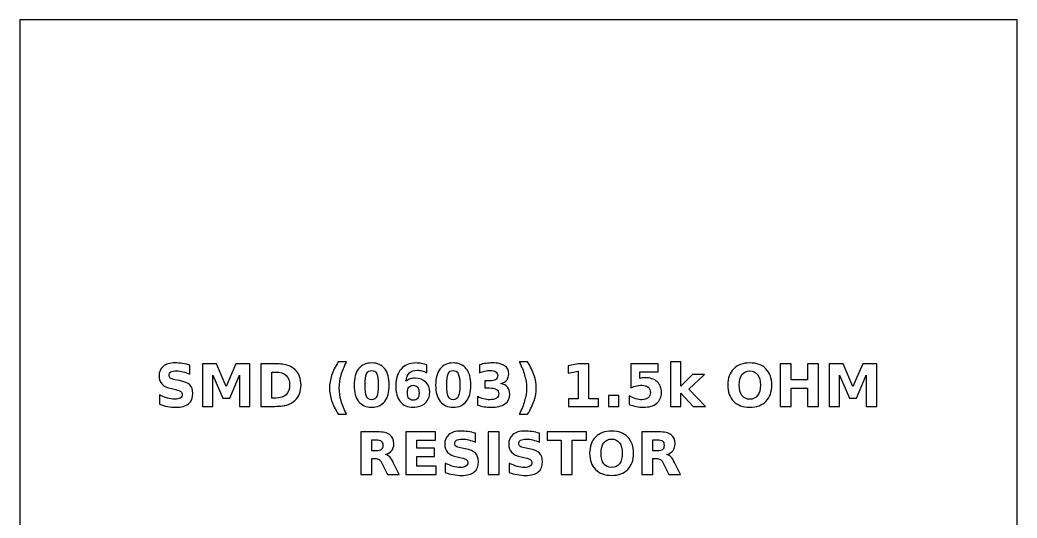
# Model space of a CAD drawing. Header units: centimetres. Extents: x -11.7 to -9.3, y -16.05 to -13.65.
# Drawn here: x -11.7 to -9.3, y -14.85 to -13.65 of the extents above; entities that cross this region are included whole.
import ezdxf

# ---------------------------------------------------------------- set-up
doc = ezdxf.new("R2010")
doc.units = ezdxf.units.CM
doc.header["$MEASUREMENT"] = 0
doc.layers.add('Layer 1', color=7, linetype='Continuous')

msp = doc.modelspace()

# ---------------------------------------------------------------- linework, layer by layer
at = {"layer": 'Layer 1', "color": 7}
msp.add_lwpolyline([(-11.7, -16.05), (-9.3, -16.05), (-9.3, -13.65), (-11.7, -13.65), (-11.7, -16.05)], close=True, dxfattribs=at)
at = {"layer": 'Layer 1', "color": 250}
for points, knots in [([(-11.29076, -14.48139), (-11.29076, -14.48139), (-11.29076, -14.50314), (-11.29076, -14.50314), (-11.29076, -14.50314), (-11.29641, -14.50062), (-11.30193, -14.49872), (-11.30729, -14.49743), (-11.30729, -14.49743), (-11.31268, -14.49613), (-11.31776, -14.4955), (-11.32253, -14.4955), (-11.32253, -14.4955), (-11.32886, -14.4955), (-11.33356, -14.49637), (-11.3366, -14.49811), (-11.3366, -14.49811), (-11.33963, -14.49987), (-11.34114, -14.50258), (-11.34114, -14.50625), (-11.34114, -14.50625), (-11.34114, -14.509), (-11.34013, -14.51116), (-11.33808, -14.51269), (-11.33808, -14.51269), (-11.33603, -14.51422), (-11.33232, -14.51556), (-11.32693, -14.51666), (-11.32693, -14.51666), (-11.32693, -14.51666), (-11.31564, -14.51892), (-11.31564, -14.51892), (-11.31564, -14.51892), (-11.30419, -14.52123), (-11.29608, -14.52471), (-11.29126, -14.52941), (-11.29126, -14.52941), (-11.28643, -14.53409), (-11.28401, -14.54075), (-11.28401, -14.54938), (-11.28401, -14.54938), (-11.28401, -14.56074), (-11.28737, -14.56918), (-11.2941, -14.57471), (-11.2941, -14.57471), (-11.30083, -14.58023), (-11.3111, -14.58301), (-11.32493, -14.58301), (-11.32493, -14.58301), (-11.33147, -14.58301), (-11.33801, -14.5824), (-11.34457, -14.58115), (-11.34457, -14.58115), (-11.35113, -14.5799), (-11.35772, -14.57807), (-11.36428, -14.57565), (-11.36428, -14.57565), (-11.36428, -14.57565), (-11.36428, -14.55326), (-11.36428, -14.55326), (-11.36428, -14.55326), (-11.35772, -14.55674), (-11.35137, -14.55937), (-11.34523, -14.56114), (-11.34523, -14.56114), (-11.33909, -14.5629), (-11.33319, -14.56379), (-11.3275, -14.56379), (-11.3275, -14.56379), (-11.32171, -14.56379), (-11.31727, -14.56283), (-11.31419, -14.5609), (-11.31419, -14.5609), (-11.3111, -14.55897), (-11.30958, -14.55622), (-11.30958, -14.55262), (-11.30958, -14.55262), (-11.30958, -14.54942), (-11.31061, -14.54693), (-11.3127, -14.54519), (-11.3127, -14.54519), (-11.3148, -14.54345), (-11.31896, -14.54188), (-11.32522, -14.54051), (-11.32522, -14.54051), (-11.32522, -14.54051), (-11.33549, -14.53823), (-11.33549, -14.53823), (-11.33549, -14.53823), (-11.34577, -14.53602), (-11.3533, -14.53252), (-11.35805, -14.52769), (-11.35805, -14.52769), (-11.3628, -14.52287), (-11.36517, -14.51636), (-11.36517, -14.5082), (-11.36517, -14.5082), (-11.36517, -14.49794), (-11.36186, -14.49006), (-11.35525, -14.48456), (-11.35525, -14.48456), (-11.34864, -14.47903), (-11.33914, -14.47628), (-11.32672, -14.47628), (-11.32672, -14.47628), (-11.32108, -14.47628), (-11.31527, -14.47671), (-11.30929, -14.47755), (-11.30929, -14.47755), (-11.30332, -14.4784), (-11.29714, -14.47967), (-11.29076, -14.48139)], [0, 0, 0, 0, 0.0357143, 0.0357143, 0.0357143, 0.0357143, 0.0714286, 0.0714286, 0.0714286, 0.0714286, 0.1071429, 0.1071429, 0.1071429, 0.1071429, 0.1428571, 0.1428571, 0.1428571, 0.1428571, 0.1785714, 0.1785714, 0.1785714, 0.1785714, 0.2142857, 0.2142857, 0.2142857, 0.2142857, 0.25, 0.25, 0.25, 0.25, 0.2857143, 0.2857143, 0.2857143, 0.2857143, 0.3214286, 0.3214286, 0.3214286, 0.3214286, 0.3571429, 0.3571429, 0.3571429, 0.3571429, 0.3928571, 0.3928571, 0.3928571, 0.3928571, 0.4285714, 0.4285714, 0.4285714, 0.4285714, 0.4642857, 0.4642857, 0.4642857, 0.4642857, 0.5, 0.5, 0.5, 0.5, 0.5357143, 0.5357143, 0.5357143, 0.5357143, 0.5714286, 0.5714286, 0.5714286, 0.5714286, 0.6071429, 0.6071429, 0.6071429, 0.6071429, 0.6428571, 0.6428571, 0.6428571, 0.6428571, 0.6785714, 0.6785714, 0.6785714, 0.6785714, 0.7142857, 0.7142857, 0.7142857, 0.7142857, 0.75, 0.75, 0.75, 0.75, 0.7857143, 0.7857143, 0.7857143, 0.7857143, 0.8214286, 0.8214286, 0.8214286, 0.8214286, 0.8571429, 0.8571429, 0.8571429, 0.8571429, 0.8928571, 0.8928571, 0.8928571, 0.8928571, 0.9285714, 0.9285714, 0.9285714, 0.9285714, 0.9642857, 0.9642857, 0.9642857, 0.9642857, 1, 1, 1, 1]), ([(-11.26073, -14.47814), (-11.26073, -14.47814), (-11.22698, -14.47814), (-11.22698, -14.47814), (-11.22698, -14.47814), (-11.22698, -14.47814), (-11.20353, -14.5332), (-11.20353, -14.5332), (-11.20353, -14.5332), (-11.20353, -14.5332), (-11.17997, -14.47814), (-11.17997, -14.47814), (-11.17997, -14.47814), (-11.17997, -14.47814), (-11.14629, -14.47814), (-11.14629, -14.47814), (-11.14629, -14.47814), (-11.14629, -14.47814), (-11.14629, -14.58101), (-11.14629, -14.58101), (-11.14629, -14.58101), (-11.14629, -14.58101), (-11.17136, -14.58101), (-11.17136, -14.58101), (-11.17136, -14.58101), (-11.17136, -14.58101), (-11.17136, -14.50577), (-11.17136, -14.50577), (-11.17136, -14.50577), (-11.17136, -14.50577), (-11.19507, -14.56123), (-11.19507, -14.56123), (-11.19507, -14.56123), (-11.19507, -14.56123), (-11.21188, -14.56123), (-11.21188, -14.56123), (-11.21188, -14.56123), (-11.21188, -14.56123), (-11.23559, -14.50577), (-11.23559, -14.50577), (-11.23559, -14.50577), (-11.23559, -14.50577), (-11.23559, -14.58101), (-11.23559, -14.58101), (-11.23559, -14.58101), (-11.23559, -14.58101), (-11.26073, -14.58101), (-11.26073, -14.58101), (-11.26073, -14.58101), (-11.26073, -14.58101), (-11.26073, -14.47814), (-11.26073, -14.47814)], [0, 0, 0, 0, 0.0769231, 0.0769231, 0.0769231, 0.0769231, 0.1538462, 0.1538462, 0.1538462, 0.1538462, 0.2307692, 0.2307692, 0.2307692, 0.2307692, 0.3076923, 0.3076923, 0.3076923, 0.3076923, 0.3846154, 0.3846154, 0.3846154, 0.3846154, 0.4615385, 0.4615385, 0.4615385, 0.4615385, 0.5384615, 0.5384615, 0.5384615, 0.5384615, 0.6153846, 0.6153846, 0.6153846, 0.6153846, 0.6923077, 0.6923077, 0.6923077, 0.6923077, 0.7692308, 0.7692308, 0.7692308, 0.7692308, 0.8461538, 0.8461538, 0.8461538, 0.8461538, 0.9230769, 0.9230769, 0.9230769, 0.9230769, 1, 1, 1, 1]), ([(-11.1203, -14.47814), (-11.1203, -14.47814), (-11.09231, -14.47814), (-11.09231, -14.47814), (-11.09231, -14.47814), (-11.0767, -14.47814), (-11.06508, -14.47925), (-11.05744, -14.48148), (-11.05744, -14.48148), (-11.04979, -14.48371), (-11.04323, -14.48748), (-11.03775, -14.49282), (-11.03775, -14.49282), (-11.03293, -14.49745), (-11.02936, -14.50281), (-11.027, -14.50888), (-11.027, -14.50888), (-11.02468, -14.51492), (-11.0235, -14.52179), (-11.0235, -14.52948), (-11.0235, -14.52948), (-11.0235, -14.53724), (-11.02468, -14.54416), (-11.027, -14.55025), (-11.027, -14.55025), (-11.02936, -14.55634), (-11.03293, -14.5617), (-11.03775, -14.56633), (-11.03775, -14.56633), (-11.04328, -14.57167), (-11.04989, -14.57544), (-11.0576, -14.57767), (-11.0576, -14.57767), (-11.06532, -14.5799), (-11.07689, -14.58101), (-11.09231, -14.58101), (-11.09231, -14.58101), (-11.09231, -14.58101), (-11.1203, -14.58101), (-11.1203, -14.58101), (-11.1203, -14.58101), (-11.1203, -14.58101), (-11.1203, -14.47814), (-11.1203, -14.47814)], [0, 0, 0, 0, 0.0909091, 0.0909091, 0.0909091, 0.0909091, 0.1818182, 0.1818182, 0.1818182, 0.1818182, 0.2727273, 0.2727273, 0.2727273, 0.2727273, 0.3636364, 0.3636364, 0.3636364, 0.3636364, 0.4545455, 0.4545455, 0.4545455, 0.4545455, 0.5454545, 0.5454545, 0.5454545, 0.5454545, 0.6363636, 0.6363636, 0.6363636, 0.6363636, 0.7272727, 0.7272727, 0.7272727, 0.7272727, 0.8181818, 0.8181818, 0.8181818, 0.8181818, 0.9090909, 0.9090909, 0.9090909, 0.9090909, 1, 1, 1, 1]), ([(-10.91381, -14.59961), (-10.91381, -14.59961), (-10.93427, -14.59961), (-10.93427, -14.59961), (-10.93427, -14.59961), (-10.9413, -14.58828), (-10.9465, -14.57748), (-10.94984, -14.56725), (-10.94984, -14.56725), (-10.9532, -14.55704), (-10.95487, -14.54691), (-10.95487, -14.53684), (-10.95487, -14.53684), (-10.95487, -14.52678), (-10.95318, -14.51659), (-10.94982, -14.50629), (-10.94982, -14.50629), (-10.94643, -14.49597), (-10.94126, -14.4852), (-10.93427, -14.47393), (-10.93427, -14.47393), (-10.93427, -14.47393), (-10.91381, -14.47393), (-10.91381, -14.47393), (-10.91381, -14.47393), (-10.91969, -14.48482), (-10.92409, -14.49547), (-10.92703, -14.50587), (-10.92703, -14.50587), (-10.92997, -14.51626), (-10.93145, -14.52654), (-10.93145, -14.5367), (-10.93145, -14.5367), (-10.93145, -14.54686), (-10.92999, -14.55714), (-10.92708, -14.56758), (-10.92708, -14.56758), (-10.92416, -14.578), (-10.91974, -14.58868), (-10.91381, -14.59961)], [0, 0, 0, 0, 0.1, 0.1, 0.1, 0.1, 0.2, 0.2, 0.2, 0.2, 0.3, 0.3, 0.3, 0.3, 0.4, 0.4, 0.4, 0.4, 0.5, 0.5, 0.5, 0.5, 0.6, 0.6, 0.6, 0.6, 0.7, 0.7, 0.7, 0.7, 0.8, 0.8, 0.8, 0.8, 0.9, 0.9, 0.9, 0.9, 1, 1, 1, 1]), ([(-10.81108, -14.52967), (-10.81108, -14.54672), (-10.81475, -14.55987), (-10.82211, -14.56913), (-10.82211, -14.56913), (-10.82945, -14.57838), (-10.83989, -14.58301), (-10.85339, -14.58301), (-10.85339, -14.58301), (-10.86694, -14.58301), (-10.8774, -14.57838), (-10.88474, -14.56913), (-10.88474, -14.56913), (-10.8921, -14.55987), (-10.89577, -14.54672), (-10.89577, -14.52967), (-10.89577, -14.52967), (-10.89577, -14.5126), (-10.8921, -14.49942), (-10.88474, -14.49016), (-10.88474, -14.49016), (-10.8774, -14.48092), (-10.86694, -14.47628), (-10.85339, -14.47628), (-10.85339, -14.47628), (-10.83989, -14.47628), (-10.82945, -14.48092), (-10.82211, -14.49016), (-10.82211, -14.49016), (-10.81475, -14.49942), (-10.81108, -14.5126), (-10.81108, -14.52967)], [0, 0, 0, 0, 0.125, 0.125, 0.125, 0.125, 0.25, 0.25, 0.25, 0.25, 0.375, 0.375, 0.375, 0.375, 0.5, 0.5, 0.5, 0.5, 0.625, 0.625, 0.625, 0.625, 0.75, 0.75, 0.75, 0.75, 0.875, 0.875, 0.875, 0.875, 1, 1, 1, 1]), ([(-10.83761, -14.52948), (-10.83761, -14.51662), (-10.83881, -14.50756), (-10.84123, -14.50229), (-10.84123, -14.50229), (-10.84363, -14.49705), (-10.8477, -14.49442), (-10.85339, -14.49442), (-10.85339, -14.49442), (-10.85908, -14.49442), (-10.86315, -14.49705), (-10.8656, -14.50229), (-10.8656, -14.50229), (-10.86802, -14.50756), (-10.86924, -14.51662), (-10.86924, -14.52948), (-10.86924, -14.52948), (-10.86924, -14.54246), (-10.86802, -14.55164), (-10.8656, -14.55695), (-10.8656, -14.55695), (-10.86315, -14.56229), (-10.85908, -14.56495), (-10.85339, -14.56495), (-10.85339, -14.56495), (-10.84775, -14.56495), (-10.8437, -14.56229), (-10.84125, -14.55695), (-10.84125, -14.55695), (-10.83883, -14.55164), (-10.83761, -14.54246), (-10.83761, -14.52948)], [0, 0, 0, 0, 0.125, 0.125, 0.125, 0.125, 0.25, 0.25, 0.25, 0.25, 0.375, 0.375, 0.375, 0.375, 0.5, 0.5, 0.5, 0.5, 0.625, 0.625, 0.625, 0.625, 0.75, 0.75, 0.75, 0.75, 0.875, 0.875, 0.875, 0.875, 1, 1, 1, 1]), ([(-10.72049, -14.48082), (-10.72049, -14.48082), (-10.72049, -14.49985), (-10.72049, -14.49985), (-10.72049, -14.49985), (-10.72486, -14.49778), (-10.72895, -14.49625), (-10.73281, -14.49526), (-10.73281, -14.49526), (-10.73667, -14.49427), (-10.74045, -14.49378), (-10.74412, -14.49378), (-10.74412, -14.49378), (-10.75203, -14.49378), (-10.75816, -14.49597), (-10.76258, -14.50037), (-10.76258, -14.50037), (-10.76698, -14.50474), (-10.76957, -14.51125), (-10.7703, -14.51989), (-10.7703, -14.51989), (-10.76727, -14.51765), (-10.76397, -14.51596), (-10.76044, -14.51483), (-10.76044, -14.51483), (-10.75692, -14.5137), (-10.75306, -14.51314), (-10.74887, -14.51314), (-10.74887, -14.51314), (-10.73836, -14.51314), (-10.72987, -14.51622), (-10.72343, -14.52238), (-10.72343, -14.52238), (-10.71696, -14.52852), (-10.71374, -14.53658), (-10.71374, -14.54656), (-10.71374, -14.54656), (-10.71374, -14.55759), (-10.71734, -14.56641), (-10.72456, -14.57306), (-10.72456, -14.57306), (-10.73175, -14.57969), (-10.74144, -14.58301), (-10.75355, -14.58301), (-10.75355, -14.58301), (-10.76691, -14.58301), (-10.77726, -14.57849), (-10.7846, -14.56946), (-10.7846, -14.56946), (-10.79191, -14.56045), (-10.79558, -14.54764), (-10.79558, -14.53106), (-10.79558, -14.53106), (-10.79558, -14.51408), (-10.7913, -14.50072), (-10.78274, -14.49101), (-10.78274, -14.49101), (-10.77416, -14.48129), (-10.76242, -14.47642), (-10.74749, -14.47642), (-10.74749, -14.47642), (-10.74276, -14.47642), (-10.73817, -14.4768), (-10.7337, -14.47753), (-10.7337, -14.47753), (-10.72926, -14.47826), (-10.72486, -14.47936), (-10.72049, -14.48082)], [0, 0, 0, 0, 0.0588235, 0.0588235, 0.0588235, 0.0588235, 0.1176471, 0.1176471, 0.1176471, 0.1176471, 0.1764706, 0.1764706, 0.1764706, 0.1764706, 0.2352941, 0.2352941, 0.2352941, 0.2352941, 0.2941176, 0.2941176, 0.2941176, 0.2941176, 0.3529412, 0.3529412, 0.3529412, 0.3529412, 0.4117647, 0.4117647, 0.4117647, 0.4117647, 0.4705882, 0.4705882, 0.4705882, 0.4705882, 0.5294118, 0.5294118, 0.5294118, 0.5294118, 0.5882353, 0.5882353, 0.5882353, 0.5882353, 0.6470588, 0.6470588, 0.6470588, 0.6470588, 0.7058824, 0.7058824, 0.7058824, 0.7058824, 0.7647059, 0.7647059, 0.7647059, 0.7647059, 0.8235294, 0.8235294, 0.8235294, 0.8235294, 0.8823529, 0.8823529, 0.8823529, 0.8823529, 0.9411765, 0.9411765, 0.9411765, 0.9411765, 1, 1, 1, 1]), ([(-10.6147, -14.52967), (-10.6147, -14.54672), (-10.61837, -14.55987), (-10.62573, -14.56913), (-10.62573, -14.56913), (-10.63307, -14.57838), (-10.64351, -14.58301), (-10.65701, -14.58301), (-10.65701, -14.58301), (-10.67056, -14.58301), (-10.68102, -14.57838), (-10.68836, -14.56913), (-10.68836, -14.56913), (-10.69572, -14.55987), (-10.69939, -14.54672), (-10.69939, -14.52967), (-10.69939, -14.52967), (-10.69939, -14.5126), (-10.69572, -14.49942), (-10.68836, -14.49016), (-10.68836, -14.49016), (-10.68102, -14.48092), (-10.67056, -14.47628), (-10.65701, -14.47628), (-10.65701, -14.47628), (-10.64351, -14.47628), (-10.63307, -14.48092), (-10.62573, -14.49016), (-10.62573, -14.49016), (-10.61837, -14.49942), (-10.6147, -14.5126), (-10.6147, -14.52967)], [0, 0, 0, 0, 0.125, 0.125, 0.125, 0.125, 0.25, 0.25, 0.25, 0.25, 0.375, 0.375, 0.375, 0.375, 0.5, 0.5, 0.5, 0.5, 0.625, 0.625, 0.625, 0.625, 0.75, 0.75, 0.75, 0.75, 0.875, 0.875, 0.875, 0.875, 1, 1, 1, 1]), ([(-10.64123, -14.52948), (-10.64123, -14.51662), (-10.64243, -14.50756), (-10.64485, -14.50229), (-10.64485, -14.50229), (-10.64725, -14.49705), (-10.65132, -14.49442), (-10.65701, -14.49442), (-10.65701, -14.49442), (-10.6627, -14.49442), (-10.66677, -14.49705), (-10.66922, -14.50229), (-10.66922, -14.50229), (-10.67164, -14.50756), (-10.67286, -14.51662), (-10.67286, -14.52948), (-10.67286, -14.52948), (-10.67286, -14.54246), (-10.67164, -14.55164), (-10.66922, -14.55695), (-10.66922, -14.55695), (-10.66677, -14.56229), (-10.6627, -14.56495), (-10.65701, -14.56495), (-10.65701, -14.56495), (-10.65137, -14.56495), (-10.64732, -14.56229), (-10.64487, -14.55695), (-10.64487, -14.55695), (-10.64245, -14.55164), (-10.64123, -14.54246), (-10.64123, -14.52948)], [0, 0, 0, 0, 0.125, 0.125, 0.125, 0.125, 0.25, 0.25, 0.25, 0.25, 0.375, 0.375, 0.375, 0.375, 0.5, 0.5, 0.5, 0.5, 0.625, 0.625, 0.625, 0.625, 0.75, 0.75, 0.75, 0.75, 0.875, 0.875, 0.875, 0.875, 1, 1, 1, 1]), ([(-10.54222, -14.52553), (-10.5353, -14.52732), (-10.53001, -14.53045), (-10.52641, -14.53487), (-10.52641, -14.53487), (-10.52281, -14.53931), (-10.521, -14.54493), (-10.521, -14.55178), (-10.521, -14.55178), (-10.521, -14.56198), (-10.52491, -14.56974), (-10.53271, -14.57506), (-10.53271, -14.57506), (-10.54052, -14.58035), (-10.55191, -14.58301), (-10.56689, -14.58301), (-10.56689, -14.58301), (-10.57218, -14.58301), (-10.57747, -14.58259), (-10.58279, -14.58174), (-10.58279, -14.58174), (-10.58808, -14.58089), (-10.59332, -14.5796), (-10.59852, -14.57791), (-10.59852, -14.57791), (-10.59852, -14.57791), (-10.59852, -14.55744), (-10.59852, -14.55744), (-10.59852, -14.55744), (-10.59356, -14.55991), (-10.58864, -14.5618), (-10.58375, -14.56307), (-10.58375, -14.56307), (-10.57886, -14.56431), (-10.57404, -14.56495), (-10.56931, -14.56495), (-10.56931, -14.56495), (-10.56228, -14.56495), (-10.55689, -14.56372), (-10.55315, -14.5613), (-10.55315, -14.5613), (-10.54941, -14.55886), (-10.54753, -14.55538), (-10.54753, -14.55081), (-10.54753, -14.55081), (-10.54753, -14.54613), (-10.54946, -14.54258), (-10.55329, -14.54018), (-10.55329, -14.54018), (-10.55713, -14.53776), (-10.56279, -14.53656), (-10.57027, -14.53656), (-10.57027, -14.53656), (-10.57027, -14.53656), (-10.58088, -14.53656), (-10.58088, -14.53656), (-10.58088, -14.53656), (-10.58088, -14.53656), (-10.58088, -14.51946), (-10.58088, -14.51946), (-10.58088, -14.51946), (-10.58088, -14.51946), (-10.56973, -14.51946), (-10.56973, -14.51946), (-10.56973, -14.51946), (-10.56305, -14.51946), (-10.55811, -14.51843), (-10.55485, -14.51633), (-10.55485, -14.51633), (-10.55158, -14.51424), (-10.54995, -14.51107), (-10.54995, -14.50681), (-10.54995, -14.50681), (-10.54995, -14.50286), (-10.55153, -14.4998), (-10.5547, -14.49766), (-10.5547, -14.49766), (-10.55788, -14.4955), (-10.56235, -14.49442), (-10.56813, -14.49442), (-10.56813, -14.49442), (-10.57241, -14.49442), (-10.57672, -14.49489), (-10.58109, -14.49585), (-10.58109, -14.49585), (-10.58544, -14.49681), (-10.58977, -14.49825), (-10.5941, -14.50013), (-10.5941, -14.50013), (-10.5941, -14.50013), (-10.5941, -14.4807), (-10.5941, -14.4807), (-10.5941, -14.4807), (-10.58885, -14.47922), (-10.58368, -14.47812), (-10.57853, -14.47739), (-10.57853, -14.47739), (-10.57338, -14.47666), (-10.56835, -14.47628), (-10.56338, -14.47628), (-10.56338, -14.47628), (-10.55002, -14.47628), (-10.54001, -14.47847), (-10.53337, -14.48287), (-10.53337, -14.48287), (-10.52674, -14.48724), (-10.52343, -14.49385), (-10.52343, -14.50267), (-10.52343, -14.50267), (-10.52343, -14.50867), (-10.525, -14.51361), (-10.52818, -14.51744), (-10.52818, -14.51744), (-10.53135, -14.52127), (-10.53603, -14.52398), (-10.54222, -14.52553)], [0, 0, 0, 0, 0.0344828, 0.0344828, 0.0344828, 0.0344828, 0.0689655, 0.0689655, 0.0689655, 0.0689655, 0.1034483, 0.1034483, 0.1034483, 0.1034483, 0.137931, 0.137931, 0.137931, 0.137931, 0.1724138, 0.1724138, 0.1724138, 0.1724138, 0.2068966, 0.2068966, 0.2068966, 0.2068966, 0.2413793, 0.2413793, 0.2413793, 0.2413793, 0.2758621, 0.2758621, 0.2758621, 0.2758621, 0.3103448, 0.3103448, 0.3103448, 0.3103448, 0.3448276, 0.3448276, 0.3448276, 0.3448276, 0.3793103, 0.3793103, 0.3793103, 0.3793103, 0.4137931, 0.4137931, 0.4137931, 0.4137931, 0.4482759, 0.4482759, 0.4482759, 0.4482759, 0.4827586, 0.4827586, 0.4827586, 0.4827586, 0.5172414, 0.5172414, 0.5172414, 0.5172414, 0.5517241, 0.5517241, 0.5517241, 0.5517241, 0.5862069, 0.5862069, 0.5862069, 0.5862069, 0.6206897, 0.6206897, 0.6206897, 0.6206897, 0.6551724, 0.6551724, 0.6551724, 0.6551724, 0.6896552, 0.6896552, 0.6896552, 0.6896552, 0.7241379, 0.7241379, 0.7241379, 0.7241379, 0.7586207, 0.7586207, 0.7586207, 0.7586207, 0.7931034, 0.7931034, 0.7931034, 0.7931034, 0.8275862, 0.8275862, 0.8275862, 0.8275862, 0.862069, 0.862069, 0.862069, 0.862069, 0.8965517, 0.8965517, 0.8965517, 0.8965517, 0.9310345, 0.9310345, 0.9310345, 0.9310345, 0.9655172, 0.9655172, 0.9655172, 0.9655172, 1, 1, 1, 1]), ([(-10.49847, -14.59961), (-10.49259, -14.58868), (-10.48817, -14.578), (-10.48523, -14.56758), (-10.48523, -14.56758), (-10.48229, -14.55714), (-10.48083, -14.54686), (-10.48083, -14.5367), (-10.48083, -14.5367), (-10.48083, -14.52654), (-10.48229, -14.51626), (-10.48523, -14.50587), (-10.48523, -14.50587), (-10.48817, -14.49547), (-10.49259, -14.48482), (-10.49847, -14.47393), (-10.49847, -14.47393), (-10.49847, -14.47393), (-10.47801, -14.47393), (-10.47801, -14.47393), (-10.47801, -14.47393), (-10.47103, -14.4852), (-10.46585, -14.49597), (-10.46246, -14.50629), (-10.46246, -14.50629), (-10.4591, -14.51659), (-10.45741, -14.52678), (-10.45741, -14.53684), (-10.45741, -14.53684), (-10.45741, -14.54691), (-10.45908, -14.55704), (-10.46244, -14.56725), (-10.46244, -14.56725), (-10.46578, -14.57748), (-10.47098, -14.58828), (-10.47801, -14.59961), (-10.47801, -14.59961), (-10.47801, -14.59961), (-10.49847, -14.59961), (-10.49847, -14.59961)], [0, 0, 0, 0, 0.1, 0.1, 0.1, 0.1, 0.2, 0.2, 0.2, 0.2, 0.3, 0.3, 0.3, 0.3, 0.4, 0.4, 0.4, 0.4, 0.5, 0.5, 0.5, 0.5, 0.6, 0.6, 0.6, 0.6, 0.7, 0.7, 0.7, 0.7, 0.8, 0.8, 0.8, 0.8, 0.9, 0.9, 0.9, 0.9, 1, 1, 1, 1]), ([(-10.37961, -14.56269), (-10.37961, -14.56269), (-10.35618, -14.56269), (-10.35618, -14.56269), (-10.35618, -14.56269), (-10.35618, -14.56269), (-10.35618, -14.4962), (-10.35618, -14.4962), (-10.35618, -14.4962), (-10.35618, -14.4962), (-10.38022, -14.50117), (-10.38022, -14.50117), (-10.38022, -14.50117), (-10.38022, -14.50117), (-10.38022, -14.4831), (-10.38022, -14.4831), (-10.38022, -14.4831), (-10.38022, -14.4831), (-10.35632, -14.47814), (-10.35632, -14.47814), (-10.35632, -14.47814), (-10.35632, -14.47814), (-10.33111, -14.47814), (-10.33111, -14.47814), (-10.33111, -14.47814), (-10.33111, -14.47814), (-10.33111, -14.56269), (-10.33111, -14.56269), (-10.33111, -14.56269), (-10.33111, -14.56269), (-10.30769, -14.56269), (-10.30769, -14.56269), (-10.30769, -14.56269), (-10.30769, -14.56269), (-10.30769, -14.58101), (-10.30769, -14.58101), (-10.30769, -14.58101), (-10.30769, -14.58101), (-10.37961, -14.58101), (-10.37961, -14.58101), (-10.37961, -14.58101), (-10.37961, -14.58101), (-10.37961, -14.56269), (-10.37961, -14.56269)], [0, 0, 0, 0, 0.0909091, 0.0909091, 0.0909091, 0.0909091, 0.1818182, 0.1818182, 0.1818182, 0.1818182, 0.2727273, 0.2727273, 0.2727273, 0.2727273, 0.3636364, 0.3636364, 0.3636364, 0.3636364, 0.4545455, 0.4545455, 0.4545455, 0.4545455, 0.5454545, 0.5454545, 0.5454545, 0.5454545, 0.6363636, 0.6363636, 0.6363636, 0.6363636, 0.7272727, 0.7272727, 0.7272727, 0.7272727, 0.8181818, 0.8181818, 0.8181818, 0.8181818, 0.9090909, 0.9090909, 0.9090909, 0.9090909, 1, 1, 1, 1]), ([(-10.22939, -14.47814), (-10.22939, -14.47814), (-10.16345, -14.47814), (-10.16345, -14.47814), (-10.16345, -14.47814), (-10.16345, -14.47814), (-10.16345, -14.49764), (-10.16345, -14.49764), (-10.16345, -14.49764), (-10.16345, -14.49764), (-10.20825, -14.49764), (-10.20825, -14.49764), (-10.20825, -14.49764), (-10.20825, -14.49764), (-10.20825, -14.51356), (-10.20825, -14.51356), (-10.20825, -14.51356), (-10.20623, -14.51302), (-10.2042, -14.5126), (-10.20216, -14.51229), (-10.20216, -14.51229), (-10.20011, -14.51198), (-10.19797, -14.51184), (-10.19578, -14.51184), (-10.19578, -14.51184), (-10.18323, -14.51184), (-10.17347, -14.51497), (-10.16648, -14.52125), (-10.16648, -14.52125), (-10.1595, -14.52751), (-10.15602, -14.53625), (-10.15602, -14.54745), (-10.15602, -14.54745), (-10.15602, -14.55857), (-10.15983, -14.56728), (-10.16742, -14.57358), (-10.16742, -14.57358), (-10.17502, -14.57986), (-10.18558, -14.58301), (-10.19908, -14.58301), (-10.19908, -14.58301), (-10.20491, -14.58301), (-10.2107, -14.58244), (-10.21641, -14.58132), (-10.21641, -14.58132), (-10.22213, -14.58019), (-10.22782, -14.57849), (-10.23346, -14.57619), (-10.23346, -14.57619), (-10.23346, -14.57619), (-10.23346, -14.5553), (-10.23346, -14.5553), (-10.23346, -14.5553), (-10.22786, -14.55853), (-10.22255, -14.56093), (-10.21752, -14.56252), (-10.21752, -14.56252), (-10.21248, -14.56415), (-10.20773, -14.56495), (-10.20329, -14.56495), (-10.20329, -14.56495), (-10.19684, -14.56495), (-10.19179, -14.56337), (-10.18809, -14.56022), (-10.18809, -14.56022), (-10.1844, -14.55709), (-10.18254, -14.55284), (-10.18254, -14.54745), (-10.18254, -14.54745), (-10.18254, -14.54204), (-10.1844, -14.53778), (-10.18809, -14.53466), (-10.18809, -14.53466), (-10.19179, -14.53153), (-10.19684, -14.52998), (-10.20329, -14.52998), (-10.20329, -14.52998), (-10.2071, -14.52998), (-10.21117, -14.53047), (-10.21547, -14.53146), (-10.21547, -14.53146), (-10.2198, -14.53244), (-10.22443, -14.53397), (-10.22939, -14.53604), (-10.22939, -14.53604), (-10.22939, -14.53604), (-10.22939, -14.47814), (-10.22939, -14.47814)], [0, 0, 0, 0, 0.0454545, 0.0454545, 0.0454545, 0.0454545, 0.0909091, 0.0909091, 0.0909091, 0.0909091, 0.1363636, 0.1363636, 0.1363636, 0.1363636, 0.1818182, 0.1818182, 0.1818182, 0.1818182, 0.2272727, 0.2272727, 0.2272727, 0.2272727, 0.2727273, 0.2727273, 0.2727273, 0.2727273, 0.3181818, 0.3181818, 0.3181818, 0.3181818, 0.3636364, 0.3636364, 0.3636364, 0.3636364, 0.4090909, 0.4090909, 0.4090909, 0.4090909, 0.4545455, 0.4545455, 0.4545455, 0.4545455, 0.5, 0.5, 0.5, 0.5, 0.5454545, 0.5454545, 0.5454545, 0.5454545, 0.5909091, 0.5909091, 0.5909091, 0.5909091, 0.6363636, 0.6363636, 0.6363636, 0.6363636, 0.6818182, 0.6818182, 0.6818182, 0.6818182, 0.7272727, 0.7272727, 0.7272727, 0.7272727, 0.7727273, 0.7727273, 0.7727273, 0.7727273, 0.8181818, 0.8181818, 0.8181818, 0.8181818, 0.8636364, 0.8636364, 0.8636364, 0.8636364, 0.9090909, 0.9090909, 0.9090909, 0.9090909, 0.9545455, 0.9545455, 0.9545455, 0.9545455, 1, 1, 1, 1]), ([(-10.13431, -14.47379), (-10.13431, -14.47379), (-10.10964, -14.47379), (-10.10964, -14.47379), (-10.10964, -14.47379), (-10.10964, -14.47379), (-10.10964, -14.53216), (-10.10964, -14.53216), (-10.10964, -14.53216), (-10.10964, -14.53216), (-10.08125, -14.50385), (-10.08125, -14.50385), (-10.08125, -14.50385), (-10.08125, -14.50385), (-10.05258, -14.50385), (-10.05258, -14.50385), (-10.05258, -14.50385), (-10.05258, -14.50385), (-10.09028, -14.53926), (-10.09028, -14.53926), (-10.09028, -14.53926), (-10.09028, -14.53926), (-10.04962, -14.58101), (-10.04962, -14.58101), (-10.04962, -14.58101), (-10.04962, -14.58101), (-10.07953, -14.58101), (-10.07953, -14.58101), (-10.07953, -14.58101), (-10.07953, -14.58101), (-10.10964, -14.54884), (-10.10964, -14.54884), (-10.10964, -14.54884), (-10.10964, -14.54884), (-10.10964, -14.58101), (-10.10964, -14.58101), (-10.10964, -14.58101), (-10.10964, -14.58101), (-10.13431, -14.58101), (-10.13431, -14.58101), (-10.13431, -14.58101), (-10.13431, -14.58101), (-10.13431, -14.47379), (-10.13431, -14.47379)], [0, 0, 0, 0, 0.0909091, 0.0909091, 0.0909091, 0.0909091, 0.1818182, 0.1818182, 0.1818182, 0.1818182, 0.2727273, 0.2727273, 0.2727273, 0.2727273, 0.3636364, 0.3636364, 0.3636364, 0.3636364, 0.4545455, 0.4545455, 0.4545455, 0.4545455, 0.5454545, 0.5454545, 0.5454545, 0.5454545, 0.6363636, 0.6363636, 0.6363636, 0.6363636, 0.7272727, 0.7272727, 0.7272727, 0.7272727, 0.8181818, 0.8181818, 0.8181818, 0.8181818, 0.9090909, 0.9090909, 0.9090909, 0.9090909, 1, 1, 1, 1]), ([(-9.94324, -14.47628), (-9.92671, -14.47628), (-9.91375, -14.48101), (-9.90439, -14.49049), (-9.90439, -14.49049), (-9.89501, -14.49994), (-9.89033, -14.51299), (-9.89033, -14.52967), (-9.89033, -14.52967), (-9.89033, -14.5463), (-9.89501, -14.55935), (-9.90439, -14.5688), (-9.90439, -14.5688), (-9.91375, -14.57828), (-9.92671, -14.58301), (-9.94324, -14.58301), (-9.94324, -14.58301), (-9.95973, -14.58301), (-9.97266, -14.57828), (-9.98207, -14.5688), (-9.98207, -14.5688), (-9.99145, -14.55935), (-9.99616, -14.5463), (-9.99616, -14.52967), (-9.99616, -14.52967), (-9.99616, -14.51299), (-9.99145, -14.49994), (-9.98207, -14.49049), (-9.98207, -14.49049), (-9.97266, -14.48101), (-9.95973, -14.47628), (-9.94324, -14.47628)], [0, 0, 0, 0, 0.125, 0.125, 0.125, 0.125, 0.25, 0.25, 0.25, 0.25, 0.375, 0.375, 0.375, 0.375, 0.5, 0.5, 0.5, 0.5, 0.625, 0.625, 0.625, 0.625, 0.75, 0.75, 0.75, 0.75, 0.875, 0.875, 0.875, 0.875, 1, 1, 1, 1]), ([(-9.94324, -14.4955), (-9.95133, -14.4955), (-9.95759, -14.49848), (-9.96206, -14.50446), (-9.96206, -14.50446), (-9.9665, -14.51043), (-9.96874, -14.51883), (-9.96874, -14.52967), (-9.96874, -14.52967), (-9.96874, -14.54049), (-9.9665, -14.54886), (-9.96206, -14.55483), (-9.96206, -14.55483), (-9.95759, -14.56081), (-9.95133, -14.56379), (-9.94324, -14.56379), (-9.94324, -14.56379), (-9.9351, -14.56379), (-9.92883, -14.56081), (-9.92436, -14.55483), (-9.92436, -14.55483), (-9.91991, -14.54886), (-9.91768, -14.54049), (-9.91768, -14.52967), (-9.91768, -14.52967), (-9.91768, -14.51883), (-9.91991, -14.51043), (-9.92436, -14.50446), (-9.92436, -14.50446), (-9.92883, -14.49848), (-9.9351, -14.4955), (-9.94324, -14.4955)], [0, 0, 0, 0, 0.125, 0.125, 0.125, 0.125, 0.25, 0.25, 0.25, 0.25, 0.375, 0.375, 0.375, 0.375, 0.5, 0.5, 0.5, 0.5, 0.625, 0.625, 0.625, 0.625, 0.75, 0.75, 0.75, 0.75, 0.875, 0.875, 0.875, 0.875, 1, 1, 1, 1]), ([(-9.87026, -14.47814), (-9.87026, -14.47814), (-9.84373, -14.47814), (-9.84373, -14.47814), (-9.84373, -14.47814), (-9.84373, -14.47814), (-9.84373, -14.51735), (-9.84373, -14.51735), (-9.84373, -14.51735), (-9.84373, -14.51735), (-9.8046, -14.51735), (-9.8046, -14.51735), (-9.8046, -14.51735), (-9.8046, -14.51735), (-9.8046, -14.47814), (-9.8046, -14.47814), (-9.8046, -14.47814), (-9.8046, -14.47814), (-9.77807, -14.47814), (-9.77807, -14.47814), (-9.77807, -14.47814), (-9.77807, -14.47814), (-9.77807, -14.58101), (-9.77807, -14.58101), (-9.77807, -14.58101), (-9.77807, -14.58101), (-9.8046, -14.58101), (-9.8046, -14.58101), (-9.8046, -14.58101), (-9.8046, -14.58101), (-9.8046, -14.53741), (-9.8046, -14.53741), (-9.8046, -14.53741), (-9.8046, -14.53741), (-9.84373, -14.53741), (-9.84373, -14.53741), (-9.84373, -14.53741), (-9.84373, -14.53741), (-9.84373, -14.58101), (-9.84373, -14.58101), (-9.84373, -14.58101), (-9.84373, -14.58101), (-9.87026, -14.58101), (-9.87026, -14.58101), (-9.87026, -14.58101), (-9.87026, -14.58101), (-9.87026, -14.47814), (-9.87026, -14.47814)], [0, 0, 0, 0, 0.0833333, 0.0833333, 0.0833333, 0.0833333, 0.1666667, 0.1666667, 0.1666667, 0.1666667, 0.25, 0.25, 0.25, 0.25, 0.3333333, 0.3333333, 0.3333333, 0.3333333, 0.4166667, 0.4166667, 0.4166667, 0.4166667, 0.5, 0.5, 0.5, 0.5, 0.5833333, 0.5833333, 0.5833333, 0.5833333, 0.6666667, 0.6666667, 0.6666667, 0.6666667, 0.75, 0.75, 0.75, 0.75, 0.8333333, 0.8333333, 0.8333333, 0.8333333, 0.9166667, 0.9166667, 0.9166667, 0.9166667, 1, 1, 1, 1]), ([(-9.75217, -14.47814), (-9.75217, -14.47814), (-9.71842, -14.47814), (-9.71842, -14.47814), (-9.71842, -14.47814), (-9.71842, -14.47814), (-9.69497, -14.5332), (-9.69497, -14.5332), (-9.69497, -14.5332), (-9.69497, -14.5332), (-9.67141, -14.47814), (-9.67141, -14.47814), (-9.67141, -14.47814), (-9.67141, -14.47814), (-9.63773, -14.47814), (-9.63773, -14.47814), (-9.63773, -14.47814), (-9.63773, -14.47814), (-9.63773, -14.58101), (-9.63773, -14.58101), (-9.63773, -14.58101), (-9.63773, -14.58101), (-9.6628, -14.58101), (-9.6628, -14.58101), (-9.6628, -14.58101), (-9.6628, -14.58101), (-9.6628, -14.50577), (-9.6628, -14.50577), (-9.6628, -14.50577), (-9.6628, -14.50577), (-9.68651, -14.56123), (-9.68651, -14.56123), (-9.68651, -14.56123), (-9.68651, -14.56123), (-9.70332, -14.56123), (-9.70332, -14.56123), (-9.70332, -14.56123), (-9.70332, -14.56123), (-9.72703, -14.50577), (-9.72703, -14.50577), (-9.72703, -14.50577), (-9.72703, -14.50577), (-9.72703, -14.58101), (-9.72703, -14.58101), (-9.72703, -14.58101), (-9.72703, -14.58101), (-9.75217, -14.58101), (-9.75217, -14.58101), (-9.75217, -14.58101), (-9.75217, -14.58101), (-9.75217, -14.47814), (-9.75217, -14.47814)], [0, 0, 0, 0, 0.0769231, 0.0769231, 0.0769231, 0.0769231, 0.1538462, 0.1538462, 0.1538462, 0.1538462, 0.2307692, 0.2307692, 0.2307692, 0.2307692, 0.3076923, 0.3076923, 0.3076923, 0.3076923, 0.3846154, 0.3846154, 0.3846154, 0.3846154, 0.4615385, 0.4615385, 0.4615385, 0.4615385, 0.5384615, 0.5384615, 0.5384615, 0.5384615, 0.6153846, 0.6153846, 0.6153846, 0.6153846, 0.6923077, 0.6923077, 0.6923077, 0.6923077, 0.7692308, 0.7692308, 0.7692308, 0.7692308, 0.8461538, 0.8461538, 0.8461538, 0.8461538, 0.9230769, 0.9230769, 0.9230769, 0.9230769, 1, 1, 1, 1]), ([(-11.09377, -14.4982), (-11.09377, -14.4982), (-11.09377, -14.56095), (-11.09377, -14.56095), (-11.09377, -14.56095), (-11.09377, -14.56095), (-11.08427, -14.56095), (-11.08427, -14.56095), (-11.08427, -14.56095), (-11.07343, -14.56095), (-11.06515, -14.55827), (-11.05944, -14.55288), (-11.05944, -14.55288), (-11.05372, -14.54752), (-11.05085, -14.53971), (-11.05085, -14.52948), (-11.05085, -14.52948), (-11.05085, -14.51927), (-11.0537, -14.51151), (-11.05939, -14.5062), (-11.05939, -14.5062), (-11.06508, -14.50086), (-11.07338, -14.4982), (-11.08427, -14.4982), (-11.08427, -14.4982), (-11.08427, -14.4982), (-11.09377, -14.4982), (-11.09377, -14.4982)], [0, 0, 0, 0, 0.1428571, 0.1428571, 0.1428571, 0.1428571, 0.2857143, 0.2857143, 0.2857143, 0.2857143, 0.4285714, 0.4285714, 0.4285714, 0.4285714, 0.5714286, 0.5714286, 0.5714286, 0.5714286, 0.7142857, 0.7142857, 0.7142857, 0.7142857, 0.8571429, 0.8571429, 0.8571429, 0.8571429, 1, 1, 1, 1]), ([(-10.75327, -14.53023), (-10.75793, -14.53023), (-10.76141, -14.53174), (-10.76371, -14.53475), (-10.76371, -14.53475), (-10.76604, -14.53776), (-10.76719, -14.54228), (-10.76719, -14.54827), (-10.76719, -14.54827), (-10.76719, -14.55429), (-10.76604, -14.55881), (-10.76371, -14.56182), (-10.76371, -14.56182), (-10.76141, -14.56483), (-10.75793, -14.56633), (-10.75327, -14.56633), (-10.75327, -14.56633), (-10.74859, -14.56633), (-10.74509, -14.56483), (-10.74278, -14.56182), (-10.74278, -14.56182), (-10.74045, -14.55881), (-10.7393, -14.55429), (-10.7393, -14.54827), (-10.7393, -14.54827), (-10.7393, -14.54228), (-10.74045, -14.53776), (-10.74278, -14.53475), (-10.74278, -14.53475), (-10.74509, -14.53174), (-10.74859, -14.53023), (-10.75327, -14.53023)], [0, 0, 0, 0, 0.125, 0.125, 0.125, 0.125, 0.25, 0.25, 0.25, 0.25, 0.375, 0.375, 0.375, 0.375, 0.5, 0.5, 0.5, 0.5, 0.625, 0.625, 0.625, 0.625, 0.75, 0.75, 0.75, 0.75, 0.875, 0.875, 0.875, 0.875, 1, 1, 1, 1]), ([(-10.28356, -14.55434), (-10.28356, -14.55434), (-10.25874, -14.55434), (-10.25874, -14.55434), (-10.25874, -14.55434), (-10.25874, -14.55434), (-10.25874, -14.58101), (-10.25874, -14.58101), (-10.25874, -14.58101), (-10.25874, -14.58101), (-10.28356, -14.58101), (-10.28356, -14.58101), (-10.28356, -14.58101), (-10.28356, -14.58101), (-10.28356, -14.55434), (-10.28356, -14.55434)], [0, 0, 0, 0, 0.25, 0.25, 0.25, 0.25, 0.5, 0.5, 0.5, 0.5, 0.75, 0.75, 0.75, 0.75, 1, 1, 1, 1]), ([(-10.85334, -14.70634), (-10.85334, -14.70634), (-10.85334, -14.74526), (-10.85334, -14.74526), (-10.85334, -14.74526), (-10.85334, -14.74526), (-10.87987, -14.74526), (-10.87987, -14.74526), (-10.87987, -14.74526), (-10.87987, -14.74526), (-10.87987, -14.64239), (-10.87987, -14.64239), (-10.87987, -14.64239), (-10.87987, -14.64239), (-10.83935, -14.64239), (-10.83935, -14.64239), (-10.83935, -14.64239), (-10.8258, -14.64239), (-10.81585, -14.64467), (-10.80955, -14.64921), (-10.80955, -14.64921), (-10.80323, -14.65375), (-10.80007, -14.66095), (-10.80007, -14.67078), (-10.80007, -14.67078), (-10.80007, -14.67757), (-10.80172, -14.68317), (-10.80499, -14.68752), (-10.80499, -14.68752), (-10.80828, -14.6919), (-10.81324, -14.69512), (-10.81985, -14.69717), (-10.81985, -14.69717), (-10.81623, -14.69801), (-10.81296, -14.69987), (-10.81009, -14.70279), (-10.81009, -14.70279), (-10.80722, -14.7057), (-10.80433, -14.71012), (-10.80139, -14.71605), (-10.80139, -14.71605), (-10.80139, -14.71605), (-10.78697, -14.74526), (-10.78697, -14.74526), (-10.78697, -14.74526), (-10.78697, -14.74526), (-10.81524, -14.74526), (-10.81524, -14.74526), (-10.81524, -14.74526), (-10.81524, -14.74526), (-10.82778, -14.7197), (-10.82778, -14.7197), (-10.82778, -14.7197), (-10.83029, -14.71457), (-10.83286, -14.71104), (-10.83547, -14.70916), (-10.83547, -14.70916), (-10.83806, -14.70728), (-10.84151, -14.70634), (-10.84584, -14.70634), (-10.84584, -14.70634), (-10.84584, -14.70634), (-10.85334, -14.70634), (-10.85334, -14.70634)], [0, 0, 0, 0, 0.0625, 0.0625, 0.0625, 0.0625, 0.125, 0.125, 0.125, 0.125, 0.1875, 0.1875, 0.1875, 0.1875, 0.25, 0.25, 0.25, 0.25, 0.3125, 0.3125, 0.3125, 0.3125, 0.375, 0.375, 0.375, 0.375, 0.4375, 0.4375, 0.4375, 0.4375, 0.5, 0.5, 0.5, 0.5, 0.5625, 0.5625, 0.5625, 0.5625, 0.625, 0.625, 0.625, 0.625, 0.6875, 0.6875, 0.6875, 0.6875, 0.75, 0.75, 0.75, 0.75, 0.8125, 0.8125, 0.8125, 0.8125, 0.875, 0.875, 0.875, 0.875, 0.9375, 0.9375, 0.9375, 0.9375, 1, 1, 1, 1]), ([(-10.84217, -14.68802), (-10.83662, -14.68802), (-10.83262, -14.68698), (-10.83022, -14.68491), (-10.83022, -14.68491), (-10.8278, -14.68284), (-10.8266, -14.67943), (-10.8266, -14.6747), (-10.8266, -14.6747), (-10.8266, -14.67002), (-10.8278, -14.66666), (-10.83022, -14.66464), (-10.83022, -14.66464), (-10.83262, -14.66262), (-10.83662, -14.66161), (-10.84217, -14.66161), (-10.84217, -14.66161), (-10.84217, -14.66161), (-10.85334, -14.66161), (-10.85334, -14.66161), (-10.85334, -14.66161), (-10.85334, -14.66161), (-10.85334, -14.68802), (-10.85334, -14.68802), (-10.85334, -14.68802), (-10.85334, -14.68802), (-10.84217, -14.68802), (-10.84217, -14.68802)], [0, 0, 0, 0, 0.1428571, 0.1428571, 0.1428571, 0.1428571, 0.2857143, 0.2857143, 0.2857143, 0.2857143, 0.4285714, 0.4285714, 0.4285714, 0.4285714, 0.5714286, 0.5714286, 0.5714286, 0.5714286, 0.7142857, 0.7142857, 0.7142857, 0.7142857, 0.8571429, 0.8571429, 0.8571429, 0.8571429, 1, 1, 1, 1]), ([(-10.77122, -14.64239), (-10.77122, -14.64239), (-10.69963, -14.64239), (-10.69963, -14.64239), (-10.69963, -14.64239), (-10.69963, -14.64239), (-10.69963, -14.66245), (-10.69963, -14.66245), (-10.69963, -14.66245), (-10.69963, -14.66245), (-10.74469, -14.66245), (-10.74469, -14.66245), (-10.74469, -14.66245), (-10.74469, -14.66245), (-10.74469, -14.6816), (-10.74469, -14.6816), (-10.74469, -14.6816), (-10.74469, -14.6816), (-10.70234, -14.6816), (-10.70234, -14.6816), (-10.70234, -14.6816), (-10.70234, -14.6816), (-10.70234, -14.70166), (-10.70234, -14.70166), (-10.70234, -14.70166), (-10.70234, -14.70166), (-10.74469, -14.70166), (-10.74469, -14.70166), (-10.74469, -14.70166), (-10.74469, -14.70166), (-10.74469, -14.7252), (-10.74469, -14.7252), (-10.74469, -14.7252), (-10.74469, -14.7252), (-10.69813, -14.7252), (-10.69813, -14.7252), (-10.69813, -14.7252), (-10.69813, -14.7252), (-10.69813, -14.74526), (-10.69813, -14.74526), (-10.69813, -14.74526), (-10.69813, -14.74526), (-10.77122, -14.74526), (-10.77122, -14.74526), (-10.77122, -14.74526), (-10.77122, -14.74526), (-10.77122, -14.64239), (-10.77122, -14.64239)], [0, 0, 0, 0, 0.0833333, 0.0833333, 0.0833333, 0.0833333, 0.1666667, 0.1666667, 0.1666667, 0.1666667, 0.25, 0.25, 0.25, 0.25, 0.3333333, 0.3333333, 0.3333333, 0.3333333, 0.4166667, 0.4166667, 0.4166667, 0.4166667, 0.5, 0.5, 0.5, 0.5, 0.5833333, 0.5833333, 0.5833333, 0.5833333, 0.6666667, 0.6666667, 0.6666667, 0.6666667, 0.75, 0.75, 0.75, 0.75, 0.8333333, 0.8333333, 0.8333333, 0.8333333, 0.9166667, 0.9166667, 0.9166667, 0.9166667, 1, 1, 1, 1]), ([(-10.60323, -14.64564), (-10.60323, -14.64564), (-10.60323, -14.66739), (-10.60323, -14.66739), (-10.60323, -14.66739), (-10.60888, -14.66487), (-10.6144, -14.66297), (-10.61976, -14.66168), (-10.61976, -14.66168), (-10.62515, -14.66038), (-10.63023, -14.65975), (-10.635, -14.65975), (-10.635, -14.65975), (-10.64133, -14.65975), (-10.64603, -14.66062), (-10.64907, -14.66236), (-10.64907, -14.66236), (-10.6521, -14.66412), (-10.65361, -14.66683), (-10.65361, -14.6705), (-10.65361, -14.6705), (-10.65361, -14.67325), (-10.6526, -14.67541), (-10.65055, -14.67694), (-10.65055, -14.67694), (-10.6485, -14.67847), (-10.64479, -14.67981), (-10.6394, -14.68091), (-10.6394, -14.68091), (-10.6394, -14.68091), (-10.62811, -14.68317), (-10.62811, -14.68317), (-10.62811, -14.68317), (-10.61666, -14.68548), (-10.60855, -14.68896), (-10.60373, -14.69366), (-10.60373, -14.69366), (-10.5989, -14.69834), (-10.59648, -14.705), (-10.59648, -14.71363), (-10.59648, -14.71363), (-10.59648, -14.72499), (-10.59984, -14.73343), (-10.60657, -14.73896), (-10.60657, -14.73896), (-10.6133, -14.74448), (-10.62357, -14.74726), (-10.6374, -14.74726), (-10.6374, -14.74726), (-10.64394, -14.74726), (-10.65048, -14.74665), (-10.65704, -14.7454), (-10.65704, -14.7454), (-10.6636, -14.74415), (-10.67019, -14.74232), (-10.67675, -14.7399), (-10.67675, -14.7399), (-10.67675, -14.7399), (-10.67675, -14.71751), (-10.67675, -14.71751), (-10.67675, -14.71751), (-10.67019, -14.72099), (-10.66384, -14.72362), (-10.6577, -14.72539), (-10.6577, -14.72539), (-10.65156, -14.72715), (-10.64566, -14.72804), (-10.63997, -14.72804), (-10.63997, -14.72804), (-10.63418, -14.72804), (-10.62974, -14.72708), (-10.62666, -14.72515), (-10.62666, -14.72515), (-10.62357, -14.72322), (-10.62205, -14.72047), (-10.62205, -14.71687), (-10.62205, -14.71687), (-10.62205, -14.71367), (-10.62308, -14.71118), (-10.62517, -14.70944), (-10.62517, -14.70944), (-10.62727, -14.7077), (-10.63143, -14.70613), (-10.63769, -14.70476), (-10.63769, -14.70476), (-10.63769, -14.70476), (-10.64796, -14.70248), (-10.64796, -14.70248), (-10.64796, -14.70248), (-10.65824, -14.70027), (-10.66577, -14.69677), (-10.67052, -14.69194), (-10.67052, -14.69194), (-10.67527, -14.68712), (-10.67764, -14.68061), (-10.67764, -14.67245), (-10.67764, -14.67245), (-10.67764, -14.66219), (-10.67433, -14.65431), (-10.66772, -14.64881), (-10.66772, -14.64881), (-10.66111, -14.64328), (-10.65161, -14.64053), (-10.63919, -14.64053), (-10.63919, -14.64053), (-10.63355, -14.64053), (-10.62774, -14.64096), (-10.62176, -14.6418), (-10.62176, -14.6418), (-10.61579, -14.64265), (-10.60961, -14.64392), (-10.60323, -14.64564)], [0, 0, 0, 0, 0.0357143, 0.0357143, 0.0357143, 0.0357143, 0.0714286, 0.0714286, 0.0714286, 0.0714286, 0.1071429, 0.1071429, 0.1071429, 0.1071429, 0.1428571, 0.1428571, 0.1428571, 0.1428571, 0.1785714, 0.1785714, 0.1785714, 0.1785714, 0.2142857, 0.2142857, 0.2142857, 0.2142857, 0.25, 0.25, 0.25, 0.25, 0.2857143, 0.2857143, 0.2857143, 0.2857143, 0.3214286, 0.3214286, 0.3214286, 0.3214286, 0.3571429, 0.3571429, 0.3571429, 0.3571429, 0.3928571, 0.3928571, 0.3928571, 0.3928571, 0.4285714, 0.4285714, 0.4285714, 0.4285714, 0.4642857, 0.4642857, 0.4642857, 0.4642857, 0.5, 0.5, 0.5, 0.5, 0.5357143, 0.5357143, 0.5357143, 0.5357143, 0.5714286, 0.5714286, 0.5714286, 0.5714286, 0.6071429, 0.6071429, 0.6071429, 0.6071429, 0.6428571, 0.6428571, 0.6428571, 0.6428571, 0.6785714, 0.6785714, 0.6785714, 0.6785714, 0.7142857, 0.7142857, 0.7142857, 0.7142857, 0.75, 0.75, 0.75, 0.75, 0.7857143, 0.7857143, 0.7857143, 0.7857143, 0.8214286, 0.8214286, 0.8214286, 0.8214286, 0.8571429, 0.8571429, 0.8571429, 0.8571429, 0.8928571, 0.8928571, 0.8928571, 0.8928571, 0.9285714, 0.9285714, 0.9285714, 0.9285714, 0.9642857, 0.9642857, 0.9642857, 0.9642857, 1, 1, 1, 1]), ([(-10.5732, -14.64239), (-10.5732, -14.64239), (-10.54667, -14.64239), (-10.54667, -14.64239), (-10.54667, -14.64239), (-10.54667, -14.64239), (-10.54667, -14.74526), (-10.54667, -14.74526), (-10.54667, -14.74526), (-10.54667, -14.74526), (-10.5732, -14.74526), (-10.5732, -14.74526), (-10.5732, -14.74526), (-10.5732, -14.74526), (-10.5732, -14.64239), (-10.5732, -14.64239)], [0, 0, 0, 0, 0.25, 0.25, 0.25, 0.25, 0.5, 0.5, 0.5, 0.5, 0.75, 0.75, 0.75, 0.75, 1, 1, 1, 1]), ([(-10.44912, -14.64564), (-10.44912, -14.64564), (-10.44912, -14.66739), (-10.44912, -14.66739), (-10.44912, -14.66739), (-10.45477, -14.66487), (-10.46029, -14.66297), (-10.46565, -14.66168), (-10.46565, -14.66168), (-10.47104, -14.66038), (-10.47612, -14.65975), (-10.48089, -14.65975), (-10.48089, -14.65975), (-10.48722, -14.65975), (-10.49192, -14.66062), (-10.49496, -14.66236), (-10.49496, -14.66236), (-10.49799, -14.66412), (-10.4995, -14.66683), (-10.4995, -14.6705), (-10.4995, -14.6705), (-10.4995, -14.67325), (-10.49849, -14.67541), (-10.49644, -14.67694), (-10.49644, -14.67694), (-10.49439, -14.67847), (-10.49068, -14.67981), (-10.48529, -14.68091), (-10.48529, -14.68091), (-10.48529, -14.68091), (-10.474, -14.68317), (-10.474, -14.68317), (-10.474, -14.68317), (-10.46255, -14.68548), (-10.45444, -14.68896), (-10.44962, -14.69366), (-10.44962, -14.69366), (-10.44479, -14.69834), (-10.44237, -14.705), (-10.44237, -14.71363), (-10.44237, -14.71363), (-10.44237, -14.72499), (-10.44573, -14.73343), (-10.45246, -14.73896), (-10.45246, -14.73896), (-10.45919, -14.74448), (-10.46946, -14.74726), (-10.48329, -14.74726), (-10.48329, -14.74726), (-10.48983, -14.74726), (-10.49637, -14.74665), (-10.50293, -14.7454), (-10.50293, -14.7454), (-10.50949, -14.74415), (-10.51608, -14.74232), (-10.52264, -14.7399), (-10.52264, -14.7399), (-10.52264, -14.7399), (-10.52264, -14.71751), (-10.52264, -14.71751), (-10.52264, -14.71751), (-10.51608, -14.72099), (-10.50973, -14.72362), (-10.50359, -14.72539), (-10.50359, -14.72539), (-10.49745, -14.72715), (-10.49155, -14.72804), (-10.48586, -14.72804), (-10.48586, -14.72804), (-10.48007, -14.72804), (-10.47563, -14.72708), (-10.47255, -14.72515), (-10.47255, -14.72515), (-10.46946, -14.72322), (-10.46794, -14.72047), (-10.46794, -14.71687), (-10.46794, -14.71687), (-10.46794, -14.71367), (-10.46897, -14.71118), (-10.47106, -14.70944), (-10.47106, -14.70944), (-10.47316, -14.7077), (-10.47732, -14.70613), (-10.48358, -14.70476), (-10.48358, -14.70476), (-10.48358, -14.70476), (-10.49385, -14.70248), (-10.49385, -14.70248), (-10.49385, -14.70248), (-10.50413, -14.70027), (-10.51166, -14.69677), (-10.51641, -14.69194), (-10.51641, -14.69194), (-10.52116, -14.68712), (-10.52353, -14.68061), (-10.52353, -14.67245), (-10.52353, -14.67245), (-10.52353, -14.66219), (-10.52022, -14.65431), (-10.51361, -14.64881), (-10.51361, -14.64881), (-10.507, -14.64328), (-10.4975, -14.64053), (-10.48508, -14.64053), (-10.48508, -14.64053), (-10.47944, -14.64053), (-10.47363, -14.64096), (-10.46765, -14.6418), (-10.46765, -14.6418), (-10.46168, -14.64265), (-10.4555, -14.64392), (-10.44912, -14.64564)], [0, 0, 0, 0, 0.0357143, 0.0357143, 0.0357143, 0.0357143, 0.0714286, 0.0714286, 0.0714286, 0.0714286, 0.1071429, 0.1071429, 0.1071429, 0.1071429, 0.1428571, 0.1428571, 0.1428571, 0.1428571, 0.1785714, 0.1785714, 0.1785714, 0.1785714, 0.2142857, 0.2142857, 0.2142857, 0.2142857, 0.25, 0.25, 0.25, 0.25, 0.2857143, 0.2857143, 0.2857143, 0.2857143, 0.3214286, 0.3214286, 0.3214286, 0.3214286, 0.3571429, 0.3571429, 0.3571429, 0.3571429, 0.3928571, 0.3928571, 0.3928571, 0.3928571, 0.4285714, 0.4285714, 0.4285714, 0.4285714, 0.4642857, 0.4642857, 0.4642857, 0.4642857, 0.5, 0.5, 0.5, 0.5, 0.5357143, 0.5357143, 0.5357143, 0.5357143, 0.5714286, 0.5714286, 0.5714286, 0.5714286, 0.6071429, 0.6071429, 0.6071429, 0.6071429, 0.6428571, 0.6428571, 0.6428571, 0.6428571, 0.6785714, 0.6785714, 0.6785714, 0.6785714, 0.7142857, 0.7142857, 0.7142857, 0.7142857, 0.75, 0.75, 0.75, 0.75, 0.7857143, 0.7857143, 0.7857143, 0.7857143, 0.8214286, 0.8214286, 0.8214286, 0.8214286, 0.8571429, 0.8571429, 0.8571429, 0.8571429, 0.8928571, 0.8928571, 0.8928571, 0.8928571, 0.9285714, 0.9285714, 0.9285714, 0.9285714, 0.9642857, 0.9642857, 0.9642857, 0.9642857, 1, 1, 1, 1]), ([(-10.43137, -14.64239), (-10.43137, -14.64239), (-10.33657, -14.64239), (-10.33657, -14.64239), (-10.33657, -14.64239), (-10.33657, -14.64239), (-10.33657, -14.66245), (-10.33657, -14.66245), (-10.33657, -14.66245), (-10.33657, -14.66245), (-10.37067, -14.66245), (-10.37067, -14.66245), (-10.37067, -14.66245), (-10.37067, -14.66245), (-10.37067, -14.74526), (-10.37067, -14.74526), (-10.37067, -14.74526), (-10.37067, -14.74526), (-10.3972, -14.74526), (-10.3972, -14.74526), (-10.3972, -14.74526), (-10.3972, -14.74526), (-10.3972, -14.66245), (-10.3972, -14.66245), (-10.3972, -14.66245), (-10.3972, -14.66245), (-10.43137, -14.66245), (-10.43137, -14.66245), (-10.43137, -14.66245), (-10.43137, -14.66245), (-10.43137, -14.64239), (-10.43137, -14.64239)], [0, 0, 0, 0, 0.125, 0.125, 0.125, 0.125, 0.25, 0.25, 0.25, 0.25, 0.375, 0.375, 0.375, 0.375, 0.5, 0.5, 0.5, 0.5, 0.625, 0.625, 0.625, 0.625, 0.75, 0.75, 0.75, 0.75, 0.875, 0.875, 0.875, 0.875, 1, 1, 1, 1]), ([(-10.27584, -14.64053), (-10.25931, -14.64053), (-10.24635, -14.64526), (-10.23699, -14.65474), (-10.23699, -14.65474), (-10.22761, -14.66419), (-10.22293, -14.67724), (-10.22293, -14.69392), (-10.22293, -14.69392), (-10.22293, -14.71055), (-10.22761, -14.7236), (-10.23699, -14.73305), (-10.23699, -14.73305), (-10.24635, -14.74253), (-10.25931, -14.74726), (-10.27584, -14.74726), (-10.27584, -14.74726), (-10.29233, -14.74726), (-10.30526, -14.74253), (-10.31467, -14.73305), (-10.31467, -14.73305), (-10.32405, -14.7236), (-10.32876, -14.71055), (-10.32876, -14.69392), (-10.32876, -14.69392), (-10.32876, -14.67724), (-10.32405, -14.66419), (-10.31467, -14.65474), (-10.31467, -14.65474), (-10.30526, -14.64526), (-10.29233, -14.64053), (-10.27584, -14.64053)], [0, 0, 0, 0, 0.125, 0.125, 0.125, 0.125, 0.25, 0.25, 0.25, 0.25, 0.375, 0.375, 0.375, 0.375, 0.5, 0.5, 0.5, 0.5, 0.625, 0.625, 0.625, 0.625, 0.75, 0.75, 0.75, 0.75, 0.875, 0.875, 0.875, 0.875, 1, 1, 1, 1]), ([(-10.27584, -14.65975), (-10.28393, -14.65975), (-10.29019, -14.66273), (-10.29466, -14.66871), (-10.29466, -14.66871), (-10.2991, -14.67468), (-10.30134, -14.68308), (-10.30134, -14.69392), (-10.30134, -14.69392), (-10.30134, -14.70474), (-10.2991, -14.71311), (-10.29466, -14.71908), (-10.29466, -14.71908), (-10.29019, -14.72506), (-10.28393, -14.72804), (-10.27584, -14.72804), (-10.27584, -14.72804), (-10.2677, -14.72804), (-10.26143, -14.72506), (-10.25696, -14.71908), (-10.25696, -14.71908), (-10.25251, -14.71311), (-10.25028, -14.70474), (-10.25028, -14.69392), (-10.25028, -14.69392), (-10.25028, -14.68308), (-10.25251, -14.67468), (-10.25696, -14.66871), (-10.25696, -14.66871), (-10.26143, -14.66273), (-10.2677, -14.65975), (-10.27584, -14.65975)], [0, 0, 0, 0, 0.125, 0.125, 0.125, 0.125, 0.25, 0.25, 0.25, 0.25, 0.375, 0.375, 0.375, 0.375, 0.5, 0.5, 0.5, 0.5, 0.625, 0.625, 0.625, 0.625, 0.75, 0.75, 0.75, 0.75, 0.875, 0.875, 0.875, 0.875, 1, 1, 1, 1]), ([(-10.17633, -14.70634), (-10.17633, -14.70634), (-10.17633, -14.74526), (-10.17633, -14.74526), (-10.17633, -14.74526), (-10.17633, -14.74526), (-10.20286, -14.74526), (-10.20286, -14.74526), (-10.20286, -14.74526), (-10.20286, -14.74526), (-10.20286, -14.64239), (-10.20286, -14.64239), (-10.20286, -14.64239), (-10.20286, -14.64239), (-10.16234, -14.64239), (-10.16234, -14.64239), (-10.16234, -14.64239), (-10.14879, -14.64239), (-10.13884, -14.64467), (-10.13254, -14.64921), (-10.13254, -14.64921), (-10.12622, -14.65375), (-10.12306, -14.66095), (-10.12306, -14.67078), (-10.12306, -14.67078), (-10.12306, -14.67757), (-10.12471, -14.68317), (-10.12798, -14.68752), (-10.12798, -14.68752), (-10.13127, -14.6919), (-10.13623, -14.69512), (-10.14284, -14.69717), (-10.14284, -14.69717), (-10.13922, -14.69801), (-10.13595, -14.69987), (-10.13308, -14.70279), (-10.13308, -14.70279), (-10.13021, -14.7057), (-10.12732, -14.71012), (-10.12438, -14.71605), (-10.12438, -14.71605), (-10.12438, -14.71605), (-10.10996, -14.74526), (-10.10996, -14.74526), (-10.10996, -14.74526), (-10.10996, -14.74526), (-10.13823, -14.74526), (-10.13823, -14.74526), (-10.13823, -14.74526), (-10.13823, -14.74526), (-10.15077, -14.7197), (-10.15077, -14.7197), (-10.15077, -14.7197), (-10.15328, -14.71457), (-10.15585, -14.71104), (-10.15846, -14.70916), (-10.15846, -14.70916), (-10.16105, -14.70728), (-10.1645, -14.70634), (-10.16883, -14.70634), (-10.16883, -14.70634), (-10.16883, -14.70634), (-10.17633, -14.70634), (-10.17633, -14.70634)], [0, 0, 0, 0, 0.0625, 0.0625, 0.0625, 0.0625, 0.125, 0.125, 0.125, 0.125, 0.1875, 0.1875, 0.1875, 0.1875, 0.25, 0.25, 0.25, 0.25, 0.3125, 0.3125, 0.3125, 0.3125, 0.375, 0.375, 0.375, 0.375, 0.4375, 0.4375, 0.4375, 0.4375, 0.5, 0.5, 0.5, 0.5, 0.5625, 0.5625, 0.5625, 0.5625, 0.625, 0.625, 0.625, 0.625, 0.6875, 0.6875, 0.6875, 0.6875, 0.75, 0.75, 0.75, 0.75, 0.8125, 0.8125, 0.8125, 0.8125, 0.875, 0.875, 0.875, 0.875, 0.9375, 0.9375, 0.9375, 0.9375, 1, 1, 1, 1]), ([(-10.16516, -14.68802), (-10.15961, -14.68802), (-10.15561, -14.68698), (-10.15321, -14.68491), (-10.15321, -14.68491), (-10.15079, -14.68284), (-10.14959, -14.67943), (-10.14959, -14.6747), (-10.14959, -14.6747), (-10.14959, -14.67002), (-10.15079, -14.66666), (-10.15321, -14.66464), (-10.15321, -14.66464), (-10.15561, -14.66262), (-10.15961, -14.66161), (-10.16516, -14.66161), (-10.16516, -14.66161), (-10.16516, -14.66161), (-10.17633, -14.66161), (-10.17633, -14.66161), (-10.17633, -14.66161), (-10.17633, -14.66161), (-10.17633, -14.68802), (-10.17633, -14.68802), (-10.17633, -14.68802), (-10.17633, -14.68802), (-10.16516, -14.68802), (-10.16516, -14.68802)], [0, 0, 0, 0, 0.1428571, 0.1428571, 0.1428571, 0.1428571, 0.2857143, 0.2857143, 0.2857143, 0.2857143, 0.4285714, 0.4285714, 0.4285714, 0.4285714, 0.5714286, 0.5714286, 0.5714286, 0.5714286, 0.7142857, 0.7142857, 0.7142857, 0.7142857, 0.8571429, 0.8571429, 0.8571429, 0.8571429, 1, 1, 1, 1])]:
    msp.add_open_spline(points, degree=3, knots=knots, dxfattribs=at)

doc.saveas('drawing.dxf')
